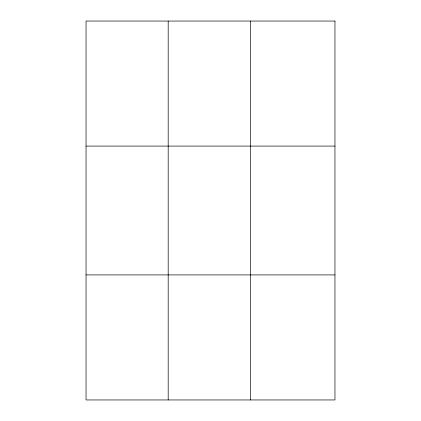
<?xml version="1.0" encoding="UTF-8"?>
<svg xmlns="http://www.w3.org/2000/svg" width="421" height="421" viewBox="0 0 421 421"><rect width="100%" height="100%" fill="white"/><g stroke="black" fill="none" stroke-linecap="round" stroke-linejoin="round"><path stroke-width="0.63" d="M168.184 21.05L168.184 399.95M250.327 21.05L250.327 399.95M86.037 146.087L334.963 146.087M86.037 274.913L334.963 274.913M334.963 21.05L334.963 399.95L86.037 399.95L86.037 21.05L334.963 21.05"/></g></svg>
